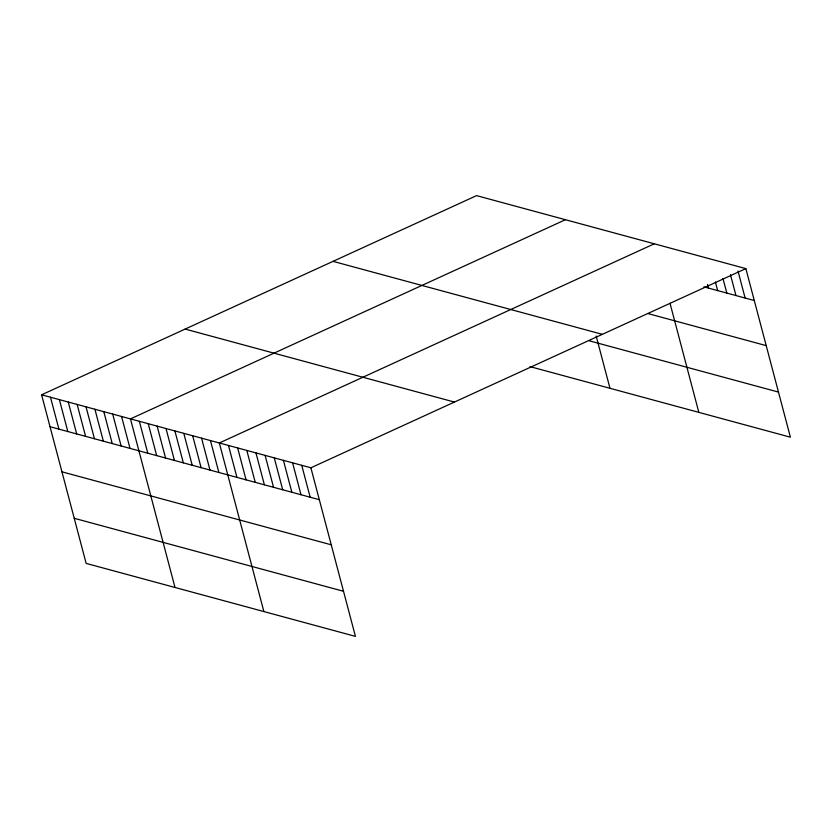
<?xml version="1.0" encoding="UTF-8"?>
<svg xmlns="http://www.w3.org/2000/svg" width="832" height="832" viewBox="0 0 832 832"><rect width="100%" height="100%" fill="white"/><g stroke="black" fill="none" stroke-linecap="round" stroke-linejoin="round"><path stroke-width="1.25" d="M41.6 394.805L310.887 467.792L355.43 636.376L86.143 563.389L41.6 394.805L476.57 195.624L745.857 268.611L790.4 437.195L529.994 366.61M565.438 219.71L130.468 418.891L175.011 587.475M654.295 243.797L219.336 442.978L263.879 611.562M310.887 467.792L745.857 268.611M703.934 286.863L754.291 300.518M647.982 313.581L766.21 345.623M333.029 261.352L602.316 334.339M589.17 340.777L778.482 392.09M185.141 329.077L454.428 402.064M50.034 426.712L319.322 499.699M61.942 471.817L331.24 544.804M74.225 518.284L343.512 591.282M737.994 271.034L745.129 298.033M730.465 274.695L735.977 295.558M722.925 278.346L726.825 293.072M715.395 281.996L717.662 290.586M707.533 284.43L708.51 288.111M670.01 303.264L698.838 412.381M596.17 336.034L609.97 388.294M301.735 465.317L310.17 497.224M292.583 462.831L301.007 494.738M283.421 460.346L291.855 492.253M274.269 457.87L282.703 489.778M265.106 455.385L273.541 487.292M255.954 452.91L264.389 484.817M246.802 450.424L255.226 482.331M237.64 447.938L246.074 479.846M228.488 445.463L236.922 477.37M210.444 440.565L218.878 472.482M201.562 438.162L209.986 470.07M192.67 435.75L201.105 467.657M183.789 433.347L192.213 465.254M174.897 430.934L183.331 462.842M166.015 428.522L174.439 460.439M157.123 426.119L165.558 458.026M148.242 423.706L156.666 455.614M139.35 421.304L147.784 453.211M121.576 416.478L130.01 448.396M112.694 414.076L121.118 445.983M103.802 411.663L112.237 443.57M94.921 409.261L103.355 441.168M86.029 406.848L94.463 438.755M77.147 404.435L85.582 436.342M68.255 402.033L76.69 433.94M59.374 399.62L67.808 431.527M50.482 397.218L58.916 429.125"/></g></svg>
